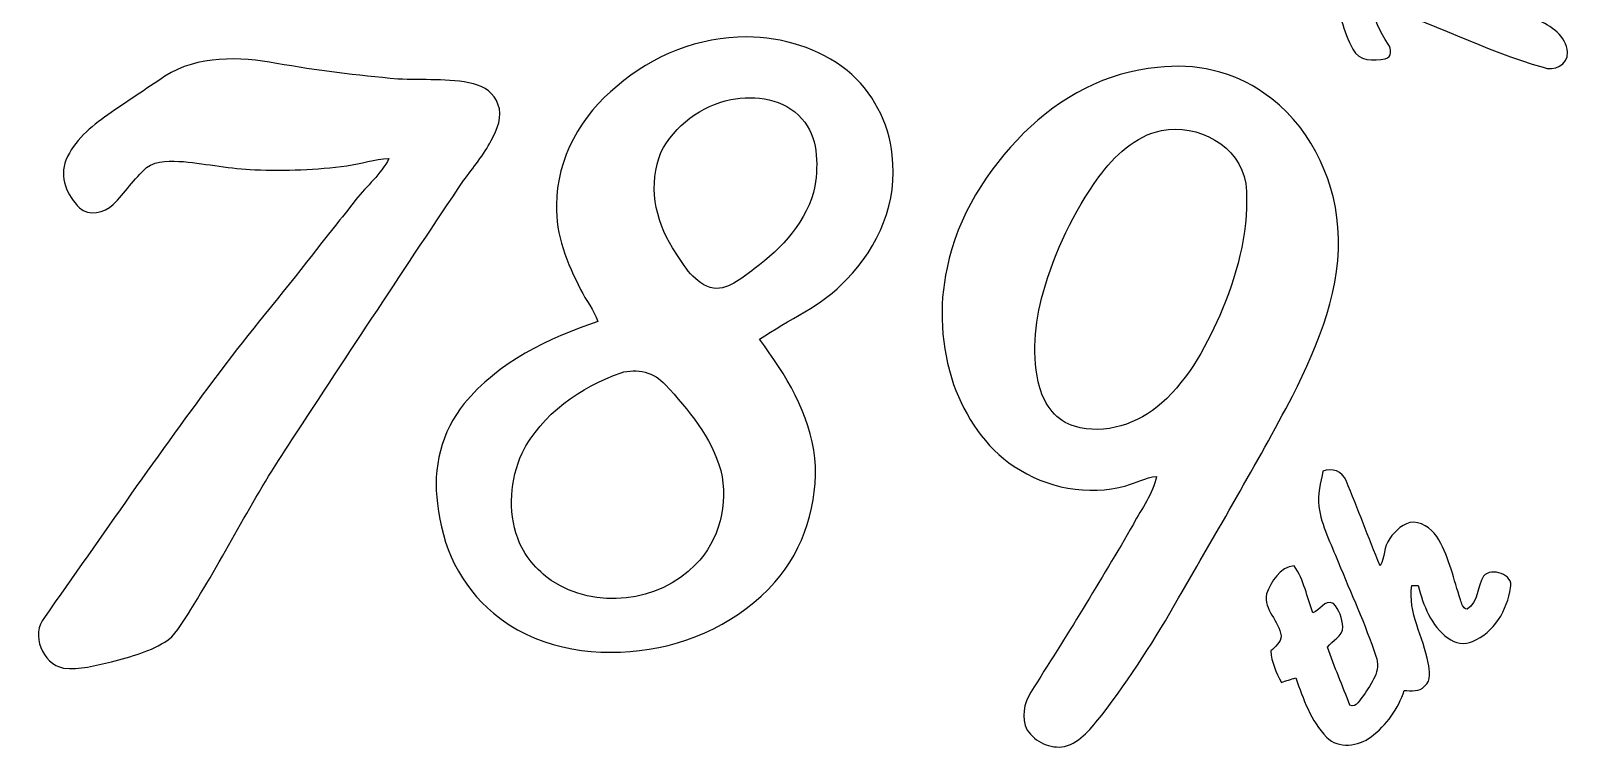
# Model space of a CAD drawing. Header units: centimetres. Extents: x -10.2 to 10.2, y -13.1 to 13.1.
# Drawn here: x -9.64 to 9.63, y -13.1 to -4.1 of the extents above; entities that cross this region are included whole.
import ezdxf

# ---------------------------------------------------------------- set-up
doc = ezdxf.new("R2010")
doc.units = ezdxf.units.CM
doc.header["$MEASUREMENT"] = 0
doc.layers.add('Camada 1', color=7, linetype='Continuous')

msp = doc.modelspace()

# ---------------------------------------------------------------- linework, layer by layer
at = {"layer": 'Camada 1', "color": 156}
for points, knots in [([(6.89645, -0.86501), (6.99698, -0.80892), (7.11658, -0.79445), (7.22948, -0.81173), (7.22948, -0.81173), (7.48558, -0.84525), (7.72688, -0.94192), (7.9696, -1.02551), (7.9696, -1.02551), (8.13927, -1.08549), (8.31603, -1.16063), (8.4268, -1.30986), (8.4268, -1.30986), (8.49417, -1.39664), (8.45185, -1.5367), (8.35094, -1.57621), (8.35094, -1.57621), (8.27334, -1.59173), (8.19431, -1.56986), (8.11705, -1.5688), (8.11705, -1.5688), (8.1915, -1.77517), (8.43704, -1.88736), (8.4575, -2.11983), (8.4575, -2.11983), (8.48783, -2.31174), (8.29239, -2.46627), (8.11281, -2.4585), (8.11281, -2.4585), (7.77275, -2.46661), (7.49969, -2.22956), (7.18185, -2.14841), (7.18185, -2.14841), (7.18996, -2.24508), (7.1829, -2.35584), (7.24146, -2.43874), (7.24146, -2.43874), (7.67679, -2.49025), (8.09059, -2.72767), (8.34602, -3.08575), (8.34602, -3.08575), (8.4709, -3.25508), (8.49171, -3.47802), (8.44091, -3.67841), (8.44091, -3.67841), (8.70691, -3.77084), (8.97254, -3.86432), (9.23712, -3.96098), (9.23712, -3.96098), (9.40717, -4.03577), (9.6079, -4.16348), (9.61743, -4.36915), (9.61743, -4.36915), (9.62766, -4.52613), (9.44562, -4.61044), (9.31367, -4.55577), (9.31367, -4.55577), (8.57744, -4.35292), (7.90256, -3.97722), (7.17125, -3.75849), (7.17125, -3.75849), (7.17937, -3.94652), (7.27287, -4.11373), (7.37129, -4.26895), (7.37129, -4.26895), (7.41644, -4.32505), (7.41856, -4.43194), (7.33248, -4.44923), (7.33248, -4.44923), (7.19242, -4.48062), (6.9991, -4.48027), (6.92679, -4.33069), (6.92679, -4.33069), (6.81636, -4.10562), (6.71865, -3.85163), (6.76839, -3.59762), (6.76839, -3.59762), (6.78108, -3.50908), (6.85482, -3.4417), (6.86611, -3.35526), (6.86611, -3.35526), (6.81601, -3.22826), (6.7384, -3.10585), (6.74263, -2.96403), (6.74263, -2.96403), (6.72923, -2.82363), (6.81319, -2.7051), (6.85517, -2.5781), (6.85517, -2.5781), (6.79238, -2.39642), (6.71829, -2.20415), (6.77262, -2.00978), (6.77262, -2.00978), (6.79979, -1.8415), (6.94655, -1.68416), (7.1254, -1.69121), (7.1254, -1.69121), (7.37834, -1.69333), (7.58506, -1.85561), (7.81015, -1.94697), (7.81015, -1.94697), (7.80803, -1.9191), (7.80413, -1.86372), (7.80204, -1.8362), (7.80204, -1.8362), (7.61683, -1.64677), (7.38258, -1.51165), (7.15115, -1.38606), (7.15115, -1.38606), (7.02592, -1.31444), (6.85587, -1.27669), (6.79944, -1.12747), (6.79944, -1.12747), (6.75745, -1.02975), (6.80826, -0.91651), (6.89645, -0.86501)], [0, 0, 0, 0, 0.03333333, 0.03333333, 0.03333333, 0.03333333, 0.06666667, 0.06666667, 0.06666667, 0.06666667, 0.1, 0.1, 0.1, 0.1, 0.13333333, 0.13333333, 0.13333333, 0.13333333, 0.16666667, 0.16666667, 0.16666667, 0.16666667, 0.2, 0.2, 0.2, 0.2, 0.23333333, 0.23333333, 0.23333333, 0.23333333, 0.26666667, 0.26666667, 0.26666667, 0.26666667, 0.3, 0.3, 0.3, 0.3, 0.33333333, 0.33333333, 0.33333333, 0.33333333, 0.36666667, 0.36666667, 0.36666667, 0.36666667, 0.4, 0.4, 0.4, 0.4, 0.43333333, 0.43333333, 0.43333333, 0.43333333, 0.46666667, 0.46666667, 0.46666667, 0.46666667, 0.5, 0.5, 0.5, 0.5, 0.53333333, 0.53333333, 0.53333333, 0.53333333, 0.56666667, 0.56666667, 0.56666667, 0.56666667, 0.6, 0.6, 0.6, 0.6, 0.63333333, 0.63333333, 0.63333333, 0.63333333, 0.66666667, 0.66666667, 0.66666667, 0.66666667, 0.7, 0.7, 0.7, 0.7, 0.73333333, 0.73333333, 0.73333333, 0.73333333, 0.76666667, 0.76666667, 0.76666667, 0.76666667, 0.8, 0.8, 0.8, 0.8, 0.83333333, 0.83333333, 0.83333333, 0.83333333, 0.86666667, 0.86666667, 0.86666667, 0.86666667, 0.9, 0.9, 0.9, 0.9, 0.93333333, 0.93333333, 0.93333333, 0.93333333, 1, 1, 1, 1]), ([(-2.29517, -4.7939), (-1.84891, -4.40477), (-1.264, -4.17476), (-0.67062, -4.17583), (-0.67062, -4.17583), (-0.22153, -4.18146), (0.23529, -4.31305), (0.58878, -4.59739), (0.58878, -4.59739), (0.90557, -4.8588), (1.11583, -5.24756), (1.15288, -5.6575), (1.15288, -5.6575), (1.23119, -6.23111), (0.98212, -6.81002), (0.58208, -7.2143), (0.58208, -7.2143), (0.27834, -7.54415), (-0.14639, -7.71489), (-0.51047, -7.96361), (-0.51047, -7.96361), (-0.1778, -8.4021), (0.12135, -8.89669), (0.1852, -9.45373), (0.1852, -9.45373), (0.22965, -10.01006), (0.05467, -10.58686), (-0.31784, -11.00666), (-0.31784, -11.00666), (-0.74999, -11.48891), (-1.36983, -11.79018), (-2.01188, -11.85969), (-2.01188, -11.85969), (-2.64865, -11.94011), (-3.34327, -11.81664), (-3.84352, -11.39296), (-3.84352, -11.39296), (-4.25591, -11.05746), (-4.49579, -10.54593), (-4.54377, -10.02135), (-4.54377, -10.02135), (-4.61256, -9.58074), (-4.49262, -9.11506), (-4.21111, -8.76828), (-4.21111, -8.76828), (-3.78495, -8.25146), (-3.15806, -7.94985), (-2.53471, -7.73994), (-2.53471, -7.73994), (-2.5855, -7.596), (-2.68534, -7.47713), (-2.75132, -7.3406), (-2.75132, -7.3406), (-2.91994, -7.01286), (-3.06492, -6.6548), (-3.05435, -6.27979), (-3.05435, -6.27979), (-3.05223, -5.70089), (-2.74319, -5.1495), (-2.29517, -4.7939)], [0, 0, 0, 0, 0.0625, 0.0625, 0.0625, 0.0625, 0.125, 0.125, 0.125, 0.125, 0.1875, 0.1875, 0.1875, 0.1875, 0.25, 0.25, 0.25, 0.25, 0.3125, 0.3125, 0.3125, 0.3125, 0.375, 0.375, 0.375, 0.375, 0.4375, 0.4375, 0.4375, 0.4375, 0.5, 0.5, 0.5, 0.5, 0.5625, 0.5625, 0.5625, 0.5625, 0.625, 0.625, 0.625, 0.625, 0.6875, 0.6875, 0.6875, 0.6875, 0.75, 0.75, 0.75, 0.75, 0.8125, 0.8125, 0.8125, 0.8125, 0.875, 0.875, 0.875, 0.875, 1, 1, 1, 1]), ([(-7.96254, -4.66901), (-7.54732, -4.40407), (-7.02804, -4.42453), (-6.56166, -4.50708), (-6.56166, -4.50708), (-6.05966, -4.59951), (-5.55201, -4.65842), (-5.04367, -4.70429), (-5.04367, -4.70429), (-4.72756, -4.72227), (-4.40548, -4.68877), (-4.09434, -4.76391), (-4.09434, -4.76391), (-3.96063, -4.79636), (-3.83046, -4.88385), (-3.78741, -5.02038), (-3.78741, -5.02038), (-3.72251, -5.17348), (-3.79801, -5.33752), (-3.87139, -5.47299), (-3.87139, -5.47299), (-3.96628, -5.65431), (-4.09857, -5.81096), (-4.21886, -5.97534), (-4.21886, -5.97534), (-4.94312, -7.05343), (-5.65855, -8.13752), (-6.36939, -9.22443), (-6.36939, -9.22443), (-6.83648, -9.90389), (-7.19737, -10.64789), (-7.63551, -11.34533), (-7.63551, -11.34533), (-7.723, -11.47797), (-7.79744, -11.62543), (-7.92127, -11.72915), (-7.92127, -11.72915), (-8.13541, -11.87026), (-8.38764, -11.93765), (-8.63317, -12.00255), (-8.63317, -12.00255), (-8.82967, -12.04948), (-9.03075, -12.10556), (-9.23466, -12.08088), (-9.23466, -12.08088), (-9.50242, -12.02619), (-9.64353, -11.65965), (-9.47137, -11.44551), (-9.47137, -11.44551), (-8.74641, -10.4207), (-8.03909, -9.38283), (-7.28098, -8.38234), (-7.28098, -8.38234), (-6.90774, -7.87717), (-6.49534, -7.40268), (-6.11328, -6.90421), (-6.11328, -6.90421), (-5.93583, -6.67066), (-5.74569, -6.44735), (-5.56823, -6.21383), (-5.56823, -6.21383), (-5.43348, -6.03956), (-5.25144, -5.89879), (-5.15443, -5.69806), (-5.15443, -5.69806), (-5.33364, -5.70335), (-5.50333, -5.76757), (-5.68006, -5.79049), (-5.68006, -5.79049), (-6.06248, -5.84234), (-6.44983, -5.85257), (-6.83541, -5.83917), (-6.83541, -5.83917), (-7.13458, -5.82682), (-7.4295, -5.76826), (-7.72688, -5.73829), (-7.72688, -5.73829), (-7.88246, -5.7351), (-8.06061, -5.71112), (-8.19185, -5.81342), (-8.19185, -5.81342), (-8.34989, -5.951), (-8.46032, -6.13304), (-8.61166, -6.27661), (-8.61166, -6.27661), (-8.72101, -6.38245), (-8.91257, -6.42408), (-9.03393, -6.31577), (-9.03393, -6.31577), (-9.18703, -6.16691), (-9.28793, -5.92807), (-9.20256, -5.71958), (-9.20256, -5.71958), (-9.10201, -5.47475), (-8.88894, -5.30224), (-8.67939, -5.1516), (-8.67939, -5.1516), (-8.44126, -4.98968), (-8.20102, -4.83059), (-7.96254, -4.66901)], [0, 0, 0, 0, 0.03846154, 0.03846154, 0.03846154, 0.03846154, 0.07692308, 0.07692308, 0.07692308, 0.07692308, 0.11538462, 0.11538462, 0.11538462, 0.11538462, 0.15384615, 0.15384615, 0.15384615, 0.15384615, 0.19230769, 0.19230769, 0.19230769, 0.19230769, 0.23076923, 0.23076923, 0.23076923, 0.23076923, 0.26923077, 0.26923077, 0.26923077, 0.26923077, 0.30769231, 0.30769231, 0.30769231, 0.30769231, 0.34615385, 0.34615385, 0.34615385, 0.34615385, 0.38461538, 0.38461538, 0.38461538, 0.38461538, 0.42307692, 0.42307692, 0.42307692, 0.42307692, 0.46153846, 0.46153846, 0.46153846, 0.46153846, 0.5, 0.5, 0.5, 0.5, 0.53846154, 0.53846154, 0.53846154, 0.53846154, 0.57692308, 0.57692308, 0.57692308, 0.57692308, 0.61538462, 0.61538462, 0.61538462, 0.61538462, 0.65384615, 0.65384615, 0.65384615, 0.65384615, 0.69230769, 0.69230769, 0.69230769, 0.69230769, 0.73076923, 0.73076923, 0.73076923, 0.73076923, 0.76923077, 0.76923077, 0.76923077, 0.76923077, 0.80769231, 0.80769231, 0.80769231, 0.80769231, 0.84615385, 0.84615385, 0.84615385, 0.84615385, 0.88461538, 0.88461538, 0.88461538, 0.88461538, 0.92307692, 0.92307692, 0.92307692, 0.92307692, 1, 1, 1, 1]), ([(2.80387, -5.3788), (3.25261, -4.9336), (3.84281, -4.61081), (4.47993, -4.5593), (4.47993, -4.5593), (4.94347, -4.49932), (5.42995, -4.60869), (5.81342, -4.87927), (5.81342, -4.87927), (6.36235, -5.25604), (6.69042, -5.90303), (6.74017, -6.5599), (6.74017, -6.5599), (6.80437, -7.30778), (6.49639, -8.01933), (6.17254, -8.6748), (6.17254, -8.6748), (5.71746, -9.52923), (5.22851, -10.3653), (4.74274, -11.20281), (4.74274, -11.20281), (4.45416, -11.71187), (4.13985, -12.20823), (3.78037, -12.67071), (3.78037, -12.67071), (3.65159, -12.82664), (3.52178, -13.00833), (3.3154, -13.0623), (3.3154, -13.0623), (3.13796, -13.09722), (2.94357, -13.00797), (2.84692, -12.85662), (2.84692, -12.85662), (2.76825, -12.70635), (2.80387, -12.52007), (2.89102, -12.38108), (2.89102, -12.38108), (3.3334, -11.68858), (3.7659, -10.98937), (4.17724, -10.27782), (4.17724, -10.27782), (4.27955, -10.08203), (4.42312, -9.90106), (4.4658, -9.67987), (4.4658, -9.67987), (4.33034, -9.69256), (4.21145, -9.76241), (4.08233, -9.79805), (4.08233, -9.79805), (3.60997, -9.92611), (3.0868, -9.82944), (2.68357, -9.55498), (2.68357, -9.55498), (2.31739, -9.31686), (2.07222, -8.93304), (1.92405, -8.5291), (1.92405, -8.5291), (1.76564, -8.06202), (1.73319, -7.5512), (1.8415, -7.06895), (1.8415, -7.06895), (1.97309, -6.4209), (2.34314, -5.84376), (2.80387, -5.3788)], [0, 0, 0, 0, 0.05882353, 0.05882353, 0.05882353, 0.05882353, 0.11764706, 0.11764706, 0.11764706, 0.11764706, 0.17647059, 0.17647059, 0.17647059, 0.17647059, 0.23529412, 0.23529412, 0.23529412, 0.23529412, 0.29411765, 0.29411765, 0.29411765, 0.29411765, 0.35294118, 0.35294118, 0.35294118, 0.35294118, 0.41176471, 0.41176471, 0.41176471, 0.41176471, 0.47058824, 0.47058824, 0.47058824, 0.47058824, 0.52941176, 0.52941176, 0.52941176, 0.52941176, 0.58823529, 0.58823529, 0.58823529, 0.58823529, 0.64705882, 0.64705882, 0.64705882, 0.64705882, 0.70588235, 0.70588235, 0.70588235, 0.70588235, 0.76470588, 0.76470588, 0.76470588, 0.76470588, 0.82352941, 0.82352941, 0.82352941, 0.82352941, 0.88235294, 0.88235294, 0.88235294, 0.88235294, 1, 1, 1, 1]), ([(-0.86959, -4.95935), (-0.86959, -4.95935), (-0.86959, -4.95935), (-0.86959, -4.95935), (-0.86959, -4.95935), (-1.23613, -5.03907), (-1.57585, -5.2853), (-1.74412, -5.62363), (-1.74412, -5.62363), (-1.905, -6.01062), (-1.82316, -6.47171), (-1.59807, -6.81708), (-1.59807, -6.81708), (-1.47601, -7.00899), (-1.35431, -7.23618), (-1.12676, -7.3166), (-1.12676, -7.3166), (-0.90945, -7.36494), (-0.73554, -7.19842), (-0.57467, -7.0813), (-0.57467, -7.0813), (-0.22684, -6.82308), (0.09525, -6.48194), (0.18555, -6.04414), (0.18555, -6.04414), (0.22754, -5.75804), (0.22789, -5.42712), (0.02046, -5.20064), (0.02046, -5.20064), (-0.19437, -4.947), (-0.5602, -4.90573), (-0.86959, -4.95935)], [0, 0, 0, 0, 0.11111111, 0.11111111, 0.11111111, 0.11111111, 0.22222222, 0.22222222, 0.22222222, 0.22222222, 0.33333333, 0.33333333, 0.33333333, 0.33333333, 0.44444444, 0.44444444, 0.44444444, 0.44444444, 0.55555556, 0.55555556, 0.55555556, 0.55555556, 0.66666667, 0.66666667, 0.66666667, 0.66666667, 0.77777778, 0.77777778, 0.77777778, 0.77777778, 1, 1, 1, 1]), ([(4.53036, -5.34882), (4.53036, -5.34882), (4.53036, -5.34882), (4.53036, -5.34882), (4.53036, -5.34882), (4.19698, -5.41548), (3.93912, -5.66561), (3.74368, -5.93019), (3.74368, -5.93019), (3.42793, -6.36693), (3.19405, -6.86223), (3.04517, -7.37975), (3.04517, -7.37975), (2.94216, -7.76464), (2.89594, -8.17986), (3.00355, -8.56933), (3.00355, -8.56933), (3.06246, -8.78592), (3.21556, -8.98913), (3.43887, -9.05298), (3.43887, -9.05298), (3.82198, -9.16374), (4.23969, -9.02334), (4.53036, -8.76335), (4.53036, -8.76335), (4.88667, -8.44797), (5.1075, -8.01263), (5.29519, -7.5826), (5.29519, -7.5826), (5.49592, -7.0873), (5.63527, -6.55002), (5.58623, -6.01239), (5.58623, -6.01239), (5.51108, -5.53685), (4.98086, -5.25568), (4.53036, -5.34882)], [0, 0, 0, 0, 0.1, 0.1, 0.1, 0.1, 0.2, 0.2, 0.2, 0.2, 0.3, 0.3, 0.3, 0.3, 0.4, 0.4, 0.4, 0.4, 0.5, 0.5, 0.5, 0.5, 0.6, 0.6, 0.6, 0.6, 0.7, 0.7, 0.7, 0.7, 0.8, 0.8, 0.8, 0.8, 1, 1, 1, 1]), ([(-2.24472, -8.3827), (-2.24472, -8.3827), (-2.24472, -8.3827), (-2.24472, -8.3827), (-2.24472, -8.3827), (-2.75378, -8.56085), (-3.23814, -8.89811), (-3.48614, -9.38917), (-3.48614, -9.38917), (-3.63255, -9.71973), (-3.66642, -10.11061), (-3.54012, -10.45316), (-3.54012, -10.45316), (-3.46357, -10.67082), (-3.30305, -10.85037), (-3.11925, -10.98549), (-3.11925, -10.98549), (-2.57174, -11.34779), (-1.76812, -11.26384), (-1.31409, -10.78652), (-1.31409, -10.78652), (-1.00965, -10.48597), (-0.89534, -10.01923), (-0.99518, -9.6072), (-0.99518, -9.6072), (-1.1109, -9.18845), (-1.39841, -8.84485), (-1.68945, -8.53334), (-1.68945, -8.53334), (-1.82421, -8.376), (-2.04927, -8.32131), (-2.24472, -8.3827)], [0, 0, 0, 0, 0.11111111, 0.11111111, 0.11111111, 0.11111111, 0.22222222, 0.22222222, 0.22222222, 0.22222222, 0.33333333, 0.33333333, 0.33333333, 0.33333333, 0.44444444, 0.44444444, 0.44444444, 0.44444444, 0.55555556, 0.55555556, 0.55555556, 0.55555556, 0.66666667, 0.66666667, 0.66666667, 0.66666667, 0.77777778, 0.77777778, 0.77777778, 0.77777778, 1, 1, 1, 1]), ([(6.55177, -9.61354), (6.66503, -9.56734), (6.79803, -9.61707), (6.84281, -9.73313), (6.84281, -9.73313), (6.99311, -10.08556), (7.12045, -10.44787), (7.26968, -10.80028), (7.26968, -10.80028), (7.33212, -10.69481), (7.31307, -10.55863), (7.38962, -10.45915), (7.38962, -10.45915), (7.463, -10.36143), (7.55931, -10.25701), (7.69055, -10.25243), (7.69055, -10.25243), (7.82496, -10.26442), (7.94137, -10.35967), (8.00593, -10.47503), (8.00593, -10.47503), (8.13505, -10.70926), (8.19679, -10.97173), (8.2751, -11.22574), (8.2751, -11.22574), (8.29415, -11.26808), (8.30192, -11.33722), (8.36012, -11.34356), (8.36012, -11.34356), (8.50477, -11.25255), (8.48571, -11.06099), (8.56438, -10.92834), (8.56438, -10.92834), (8.66422, -10.81439), (8.94644, -10.90753), (8.90588, -11.07581), (8.90588, -11.07581), (8.86142, -11.35203), (8.6995, -11.6392), (8.42926, -11.74715), (8.42926, -11.74715), (8.32731, -11.79194), (8.20807, -11.77183), (8.12095, -11.70586), (8.12095, -11.70586), (7.90575, -11.55347), (7.81156, -11.29276), (7.74629, -11.0483), (7.74629, -11.0483), (7.72617, -11.0483), (7.68561, -11.04793), (7.6655, -11.04759), (7.6655, -11.04759), (7.61576, -11.38872), (7.81437, -11.68964), (7.87118, -12.01561), (7.87118, -12.01561), (7.88882, -12.11192), (7.91986, -12.23751), (7.82637, -12.30595), (7.82637, -12.30595), (7.76252, -12.38355), (7.65915, -12.3631), (7.57166, -12.36027), (7.57166, -12.36027), (7.49793, -12.59028), (7.34871, -12.7963), (7.1568, -12.942), (7.1568, -12.942), (6.99805, -13.05842), (6.74792, -13.09687), (6.59765, -12.94729), (6.59765, -12.94729), (6.40326, -12.74056), (6.30483, -12.46681), (6.21276, -12.20399), (6.21276, -12.20399), (6.15173, -12.22128), (6.09177, -12.24068), (6.03179, -12.26043), (6.03179, -12.26043), (5.96723, -12.13696), (5.9069, -12.00784), (5.89845, -11.86673), (5.89845, -11.86673), (5.95205, -11.8124), (6.02755, -11.76055), (6.02933, -11.67623), (6.02933, -11.67623), (6.00604, -11.48961), (5.80707, -11.34957), (5.84517, -11.15201), (5.84517, -11.15201), (5.90656, -10.99889), (6.00991, -10.81546), (6.19266, -10.79994), (6.19266, -10.79994), (6.31506, -10.97704), (6.35316, -11.19152), (6.4283, -11.38943), (6.4283, -11.38943), (6.52003, -11.3619), (6.56766, -11.21621), (6.68338, -11.27125), (6.68338, -11.27125), (6.75957, -11.34816), (6.79097, -11.46033), (6.80191, -11.56545), (6.80191, -11.56545), (6.80295, -11.68717), (6.67032, -11.73268), (6.60893, -11.81876), (6.60893, -11.81876), (6.6943, -12.06429), (6.79838, -12.30347), (6.89186, -12.54619), (6.89186, -12.54619), (6.97442, -12.58181), (7.01462, -12.47034), (7.06261, -12.42272), (7.06261, -12.42272), (7.15432, -12.27949), (7.29368, -12.11192), (7.21465, -11.93341), (7.21465, -11.93341), (7.08589, -11.52877), (6.90279, -11.1446), (6.74441, -10.7509), (6.74441, -10.7509), (6.65409, -10.523), (6.53413, -10.30181), (6.50205, -10.05557), (6.50205, -10.05557), (6.47664, -9.90564), (6.52744, -9.75959), (6.55177, -9.61354)], [0, 0, 0, 0, 0.02857143, 0.02857143, 0.02857143, 0.02857143, 0.05714286, 0.05714286, 0.05714286, 0.05714286, 0.08571429, 0.08571429, 0.08571429, 0.08571429, 0.11428571, 0.11428571, 0.11428571, 0.11428571, 0.14285714, 0.14285714, 0.14285714, 0.14285714, 0.17142857, 0.17142857, 0.17142857, 0.17142857, 0.2, 0.2, 0.2, 0.2, 0.22857143, 0.22857143, 0.22857143, 0.22857143, 0.25714286, 0.25714286, 0.25714286, 0.25714286, 0.28571429, 0.28571429, 0.28571429, 0.28571429, 0.31428571, 0.31428571, 0.31428571, 0.31428571, 0.34285714, 0.34285714, 0.34285714, 0.34285714, 0.37142857, 0.37142857, 0.37142857, 0.37142857, 0.4, 0.4, 0.4, 0.4, 0.42857143, 0.42857143, 0.42857143, 0.42857143, 0.45714286, 0.45714286, 0.45714286, 0.45714286, 0.48571429, 0.48571429, 0.48571429, 0.48571429, 0.51428571, 0.51428571, 0.51428571, 0.51428571, 0.54285714, 0.54285714, 0.54285714, 0.54285714, 0.57142857, 0.57142857, 0.57142857, 0.57142857, 0.6, 0.6, 0.6, 0.6, 0.62857143, 0.62857143, 0.62857143, 0.62857143, 0.65714286, 0.65714286, 0.65714286, 0.65714286, 0.68571429, 0.68571429, 0.68571429, 0.68571429, 0.71428571, 0.71428571, 0.71428571, 0.71428571, 0.74285714, 0.74285714, 0.74285714, 0.74285714, 0.77142857, 0.77142857, 0.77142857, 0.77142857, 0.8, 0.8, 0.8, 0.8, 0.82857143, 0.82857143, 0.82857143, 0.82857143, 0.85714286, 0.85714286, 0.85714286, 0.85714286, 0.88571429, 0.88571429, 0.88571429, 0.88571429, 0.91428571, 0.91428571, 0.91428571, 0.91428571, 0.94285714, 0.94285714, 0.94285714, 0.94285714, 1, 1, 1, 1])]:
    msp.add_open_spline(points, degree=3, knots=knots, dxfattribs=at)

doc.saveas('drawing.dxf')
